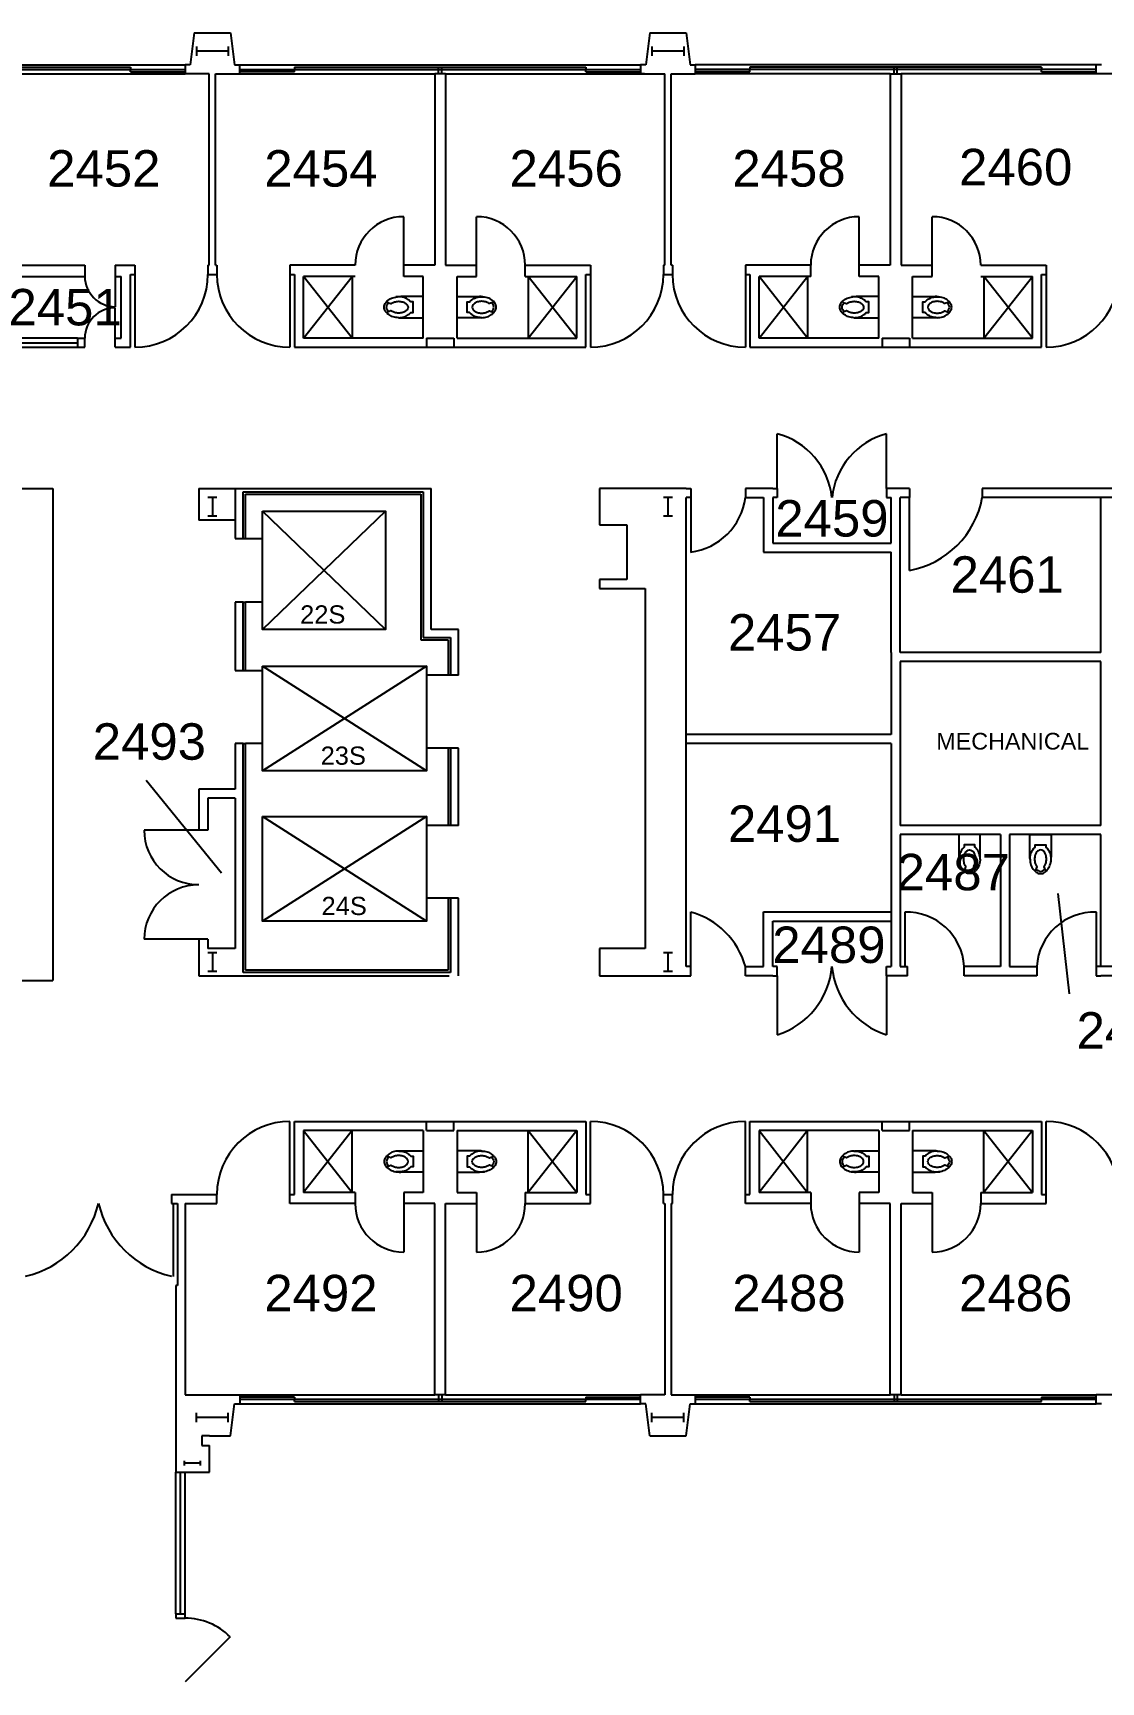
# Model space of a CAD drawing. Header units: inches. Extents: x -3198 to 3293, y 108 to 2903.
# Drawn here: x 1962 to 2666, y 1487 to 2574 of the extents above; entities that cross this region are included whole.
import ezdxf
from ezdxf.enums import TextEntityAlignment as Align

# ---------------------------------------------------------------- set-up
doc = ezdxf.new("R2010")
doc.units = ezdxf.units.IN
doc.header["$LTSCALE"] = 96
doc.header["$MEASUREMENT"] = 0
doc.layers.get('0').update_dxf_attribs({"linetype": 'CONTINUOUS'})
for name, color, linetype in [('A-ANNO-ROOM', 4, 'CONTINUOUS'), ('A-ANNO-TEXT', 4, 'CONTINUOUS'), ('A-COLS', 5, 'CONTINUOUS'), ('A-DOOR', 2, 'CONTINUOUS'), ('A-FLOR-CASE', 3, 'CONTINUOUS'), ('A-FLOR-EVTR', 1, 'CONTINUOUS'), ('A-FLOR-PFIX', 2, 'CONTINUOUS'), ('A-GLAZ', 2, 'CONTINUOUS'), ('A-GLAZ-SILL', 1, 'CONTINUOUS'), ('A-WALL-FULL', 6, 'CONTINUOUS')]:
    doc.layers.add(name, color=color, linetype=linetype)
doc.styles.add('ARIAL', font='arial.ttf')

# ---------------------------------------------------------------- blocks, each defined once
blk = doc.blocks.new('P2477016')
for p, q in [((-2.504894, -21.068753), (-2.504894, -21.068753)), ((-3.603083, -23.831759), (-3.603083, -23.831759))]:
    blk.add_line(p, q)
for points in [[(-6.93083, -16.399601, -0.022673), (-7, -14.875), (-7, 0), (-3.020761, 0), (0, 0), (3.020761, 0), (7, 0), (7, -14.875)], [(-6.937926, -16.211212, -0.074934), (-6.387938, -12.562014, -0.085426), (-4.920528, -9.670474, -0.066386), (-3.550098, -8.264603), (-3.550098, -6.711212), (3.449902, -6.711212), (3.449902, -8.264603, -0.066386), (4.820333, -9.670474, -0.085426), (6.287743, -12.562014, -0.111314), (6.709134, -17.991061)], [(3.991504, -23.722377, -0.562484), (3.158962, -23.529526), (2.424162, -21.300368, -0.238976), (2.492058, -20.853364, 0.08035), (3.421006, -18.976205, 0.074934), (3.837731, -16.211212, 0.074934), (3.421006, -13.446218, 0.085426), (2.414145, -11.462194, 0.066386), (1.597345, -10.624271, 0.330534), (-1.69754, -10.624271, 0.066386), (-2.51434, -11.462194, 0.085426), (-3.521201, -13.446218, 0.074934), (-3.937926, -16.211212, 0.074934), (-3.521201, -18.976205, 0.08035), (-2.592253, -20.853364, -0.238976), (-2.524357, -21.300368), (-3.250575, -23.503493, -0.549653), (-4.069149, -23.710095)], [(0, -25.75, 0.143932), (2.498761, -25.015482, 0.107177), (4.949747, -22.564786, 0.077997), (6.431696, -19.212481, 0.065232), (7, -14.875)], [(-4.023967, -23.748064, 0.06085), (-2.498761, -25.015482, 0.143932), (0, -25.75)], [(-2.976493, -22.67201, 0.063273), (-1.687041, -23.754089, 0.143932), (0, -24.25)], [(0, -24.25, 0.143932), (1.687041, -23.754089, 0.059203), (2.902316, -22.750942)]]:
    blk.add_lwpolyline(points, format="xyb")
for centre, radius, start, end in [((5.443363, -16.211212), 12.38129, 180, 197.141641), ((2.746106, -17.043143), 9.558648, 197.141641, 216.672481), ((1.035634, -18.316811), 7.426057, 216.672481, 226.574161)]:
    blk.add_arc(centre, radius, start, end)

msp = doc.modelspace()

# ---------------------------------------------------------------- linework, layer by layer
at = {"layer": 'A-ANNO-ROOM'}
for p, q in [((2086.5, 2020), (2037, 2081.1)), ((2637.2, 2006.6), (2644.7, 1940.5))]:
    msp.add_line(p, q, dxfattribs=at)
at = {"layer": 'A-COLS'}
for p, q in [((2070, 2564.5), (2070, 2558.5)), ((2091, 2564.5), (2091, 2558.5)), ((2370, 2564.5), (2370, 2558.5)), ((2391, 2564.5), (2391, 2558.5)), ((2091, 2561.5), (2070, 2561.5)), ((2391, 2561.5), (2370, 2561.5)), ((2083.5, 2267.5), (2077.5, 2267.5)), ((2080.5, 2267.5), (2080.5, 2255.5)), ((2383.5, 2267.5), (2377.5, 2267.5)), ((2380.5, 2267.5), (2380.5, 2255.5)), ((2077.5, 2255.5), (2083.5, 2255.5)), ((2377.5, 2255.5), (2383.5, 2255.5)), ((2083.5, 1967.5), (2077.5, 1967.5)), ((2083.5, 1967.5), (2077.5, 1967.5)), ((2080.5, 1967.5), (2080.5, 1955.5)), ((2080.5, 1967.5), (2080.5, 1955.5)), ((2383.5, 1967.5), (2377.5, 1967.5)), ((2380.5, 1967.5), (2380.5, 1955.5)), ((2077.5, 1955.5), (2083.5, 1955.5)), ((2077.5, 1955.5), (2083.5, 1955.5)), ((2377.5, 1955.5), (2383.5, 1955.5)), ((2070, 1658.5), (2070, 1664.5)), ((2091, 1658.5), (2091, 1664.5)), ((2370, 1658.5), (2370, 1664.5)), ((2391, 1658.5), (2391, 1664.5)), ((2091, 1661.5), (2070, 1661.5)), ((2391, 1661.5), (2370, 1661.5)), ((2062.1, 1629.9), (2062.1, 1632.9)), ((2072.6, 1631.4), (2062.1, 1631.4)), ((2072.6, 1629.9), (2072.6, 1632.9))]:
    msp.add_line(p, q, dxfattribs=at)
at = {"layer": 'A-DOOR'}
for p, q in [((2206.5, 2420.5), (2206.5, 2452.5)), ((2254.5, 2420.5), (2254.5, 2452.5)), ((2506.5, 2420.5), (2506.5, 2452.5)), ((2554.5, 2420.5), (2554.5, 2452.5)), ((2016.5, 2413.2), (2016.5, 2393.2)), ((2029.5, 2414.5), (2029.5, 2366.5)), ((2131.5, 2414.5), (2131.5, 2366.5)), ((2329.5, 2414.5), (2329.5, 2366.5)), ((2431.5, 2414.5), (2431.5, 2366.5)), ((2629.5, 2414.5), (2629.5, 2366.5)), ((2016.5, 2372.5), (2016.5, 2392.5)), ((2452.5, 2273.5), (2452.5, 2309.5)), ((2524.5, 2273.5), (2524.5, 2309.5)), ((2395.5, 2267.5), (2395.5, 2231.5)), ((2539.5, 2219.5), (2539.5, 2267.5)), ((2071.5, 2048.4), (2035.5, 2048.4)), ((2395.5, 1958.5), (2395.5, 1994.5)), ((2536.4, 1994.3), (2536.4, 1958.5)), ((2662.6, 1994.3), (2662.6, 1958.3)), ((2071.5, 1976.5), (2035.5, 1976.5)), ((2452.5, 1952.5), (2452.5, 1913.5)), ((2524.5, 1952.5), (2524.5, 1913.5)), ((2131.5, 1808.5), (2131.5, 1856.5)), ((2329.5, 1808.5), (2329.5, 1856.5)), ((2431.5, 1808.5), (2431.5, 1856.5)), ((2629.5, 1808.5), (2629.5, 1856.5)), ((2055, 1754.5), (2055, 1802.5)), ((2206.5, 1802.5), (2206.5, 1770.5)), ((2254.5, 1802.5), (2254.5, 1770.5)), ((2506.5, 1802.5), (2506.5, 1770.5)), ((2554.5, 1802.5), (2554.5, 1770.5)), ((2092.3, 1517), (2062.6, 1487.3))]:
    msp.add_line(p, q, dxfattribs=at)
for centre, radius, start, end in [((2206.5, 2420.5), 32, 90, 180), ((2254.5, 2420.5), 32, 0, 90), ((2506.5, 2420.5), 32, 90, 180), ((2554.5, 2420.5), 32, 0, 90), ((2016.5, 2413.2), 20, 180, 270), ((2029.5, 2414.5), 48, 270, 0), ((2131.5, 2414.5), 48, 180, 270), ((2329.5, 2414.5), 48, 270, 0), ((2431.5, 2414.5), 48, 180, 270), ((2629.5, 2414.5), 48, 270, 0), ((2016.5, 2372.5), 20, 90, 180), ((2440.3, 2262.6), 48.4, 5.7768, 75.4258), ((2536.7, 2262.6), 48.4, 104.5742, 174.2232), ((2390.2, 2272.8), 41.6, 277.2532, 352.7468), ((2529, 2278), 59.4, 280.1755, 349.8245), ((2071.5, 2048.4), 35.9, 180, 270), ((2071.5, 1976.5), 35.9, 90, 180), ((2382, 1945), 51.3, 15.2551, 74.7449), ((2537.7, 1956.5), 37.9, 3.0775, 91.9773), ((2661.3, 1956.5), 37.9, 88.0227, 176.9225), ((2436.5, 1963.2), 52.2, 287.8324, 354.848), ((2540.5, 1963.2), 52.2, 185.152, 252.1676), ((2131.5, 1808.5), 48, 90, 180), ((2329.5, 1808.5), 48, 0, 90), ((2431.5, 1808.5), 48, 90, 180), ((2629.5, 1808.5), 48, 0, 90), ((1942.7, 1817.3), 64.5, 283.2561, 346.7186), ((2068.3, 1817.3), 64.5, 193.2814, 256.7439), ((2206.5, 1802.5), 32, 180, 270), ((2254.5, 1802.5), 32, 270, 0), ((2506.5, 1802.5), 32, 180, 270), ((2554.5, 1802.5), 32, 270, 0), ((2062.6, 1487.3), 42, 45, 90.1474)]:
    msp.add_arc(centre, radius, start, end, dxfattribs=at)
at = {"layer": 'A-FLOR-CASE'}
for p, q in [((1903.5, 2273.5), (1975.5, 2273.5)), ((1975.5, 2273.5), (1975.5, 1949.4)), ((1903.5, 1949.4), (1975.5, 1949.4))]:
    msp.add_line(p, q, dxfattribs=at)
at = {"layer": 'A-FLOR-EVTR'}
for p, q in [((2194.5, 2258.5), (2113.5, 2180.5)), ((2194.5, 2180.5), (2113.5, 2258.5)), ((2221.5, 2087.5), (2113.5, 2156.5)), ((2221.5, 2156.5), (2113.5, 2087.5)), ((2221.5, 1988.5), (2113.5, 2057.5)), ((2221.5, 2057.5), (2113.5, 1988.5))]:
    msp.add_line(p, q, dxfattribs=at)
for points in [[(2113.5, 2258.5), (2194.5, 2258.5), (2194.5, 2180.5), (2113.5, 2180.5)], [(2113.5, 2156.5), (2221.5, 2156.5), (2221.5, 2087.5), (2113.5, 2087.5)], [(2113.5, 2057.5), (2221.5, 2057.5), (2221.5, 1988.5), (2113.5, 1988.5)]]:
    msp.add_lwpolyline(points, close=True, dxfattribs=at)
at = {"layer": 'A-FLOR-PFIX'}
for p, q in [((2172.5, 2372.5), (2140.5, 2413.2)), ((2140.5, 2372.5), (2172.5, 2413.2)), ((2172.5, 2413.2), (2172.5, 2372.5)), ((2288.5, 2372.5), (2320.5, 2413.2)), ((2288.5, 2413.2), (2288.5, 2372.5)), ((2320.5, 2372.5), (2288.5, 2413.2)), ((2440.5, 2372.5), (2472.5, 2413.2)), ((2472.5, 2372.5), (2440.5, 2413.2)), ((2472.5, 2413.2), (2472.5, 2372.5)), ((2620.5, 2372.5), (2588.5, 2413.2)), ((2588.5, 2372.5), (2620.5, 2413.2)), ((2588.5, 2413.2), (2588.5, 2372.5)), ((2140.5, 1850.5), (2172.5, 1809.8)), ((2172.5, 1850.5), (2140.5, 1809.8)), ((2172.5, 1809.8), (2172.5, 1850.5)), ((2288.5, 1850.5), (2320.5, 1809.8)), ((2320.5, 1850.5), (2288.5, 1809.8)), ((2288.5, 1809.8), (2288.5, 1850.5)), ((2472.5, 1850.5), (2440.5, 1809.8)), ((2440.5, 1850.5), (2472.5, 1809.8)), ((2472.5, 1809.8), (2472.5, 1850.5)), ((2620.5, 1850.5), (2588.5, 1809.8)), ((2588.5, 1850.5), (2620.5, 1809.8)), ((2588.5, 1809.8), (2588.5, 1850.5))]:
    msp.add_line(p, q, dxfattribs=at)
at = {"layer": 'A-GLAZ'}
for p, q in [((1930.5, 2551), (2026.5, 2551)), ((1930.5, 2549.5), (2026.5, 2549.5)), ((2026.5, 2551), (2026.5, 2549.5)), ((2026.5, 2549.5), (2062.5, 2549.5)), ((2026.5, 2548), (2026.5, 2549.5)), ((2026.5, 2548), (2062.5, 2548)), ((2098.5, 2549.5), (2134.5, 2549.5)), ((2134.5, 2548), (2098.5, 2548)), ((2134.5, 2551), (2230.5, 2551)), ((2134.5, 2551), (2134.5, 2549.5)), ((2134.5, 2549.5), (2230.5, 2549.5)), ((2134.5, 2548), (2134.5, 2549.5)), ((2229.5, 2546.5), (2229.5, 2551)), ((2230.5, 2551), (2326.5, 2551)), ((2230.5, 2549.5), (2326.5, 2549.5)), ((2231.5, 2546.5), (2231.5, 2551)), ((2326.5, 2551), (2326.5, 2549.5)), ((2326.5, 2549.5), (2362.5, 2549.5)), ((2326.5, 2548), (2326.5, 2549.5)), ((2326.5, 2548), (2362.5, 2548)), ((2434.5, 2549.5), (2398.5, 2549.5)), ((2434.5, 2548), (2398.5, 2548)), ((2530.5, 2551), (2434.5, 2551)), ((2434.5, 2551), (2434.5, 2549.5)), ((2530.5, 2549.5), (2434.5, 2549.5)), ((2434.5, 2548), (2434.5, 2549.5)), ((2529.5, 2546.5), (2529.5, 2551)), ((2626.5, 2551), (2530.5, 2551)), ((2626.5, 2549.5), (2530.5, 2549.5)), ((2531.5, 2546.5), (2531.5, 2551)), ((2626.5, 2551), (2626.5, 2549.5)), ((2662.5, 2549.5), (2626.5, 2549.5)), ((2626.5, 2548), (2626.5, 2549.5)), ((2626.5, 2548), (2662.5, 2548)), ((1946.6, 2369.5), (1991.6, 2369.5)), ((2134.5, 1675), (2098.5, 1675)), ((2098.5, 1673.5), (2134.5, 1673.5)), ((2134.5, 1675), (2134.5, 1673.5)), ((2134.5, 1673.5), (2230.5, 1673.5)), ((2134.5, 1672), (2134.5, 1673.5)), ((2229.5, 1676.5), (2229.5, 1672)), ((2230.5, 1673.5), (2326.5, 1673.5)), ((2231.5, 1676.5), (2231.5, 1672)), ((2326.5, 1675), (2362.5, 1675)), ((2326.5, 1675), (2326.5, 1673.5)), ((2326.5, 1673.5), (2362.5, 1673.5)), ((2326.5, 1672), (2326.5, 1673.5)), ((2434.5, 1675), (2398.5, 1675)), ((2398.5, 1673.5), (2434.5, 1673.5)), ((2434.5, 1675), (2434.5, 1673.5)), ((2434.5, 1673.5), (2530.5, 1673.5)), ((2434.5, 1672), (2434.5, 1673.5)), ((2529.5, 1676.5), (2529.5, 1672)), ((2530.5, 1673.5), (2626.5, 1673.5)), ((2531.5, 1676.5), (2531.5, 1672)), ((2626.5, 1675), (2662.5, 1675)), ((2626.5, 1675), (2626.5, 1673.5)), ((2626.5, 1673.5), (2662.5, 1673.5)), ((2626.5, 1672), (2626.5, 1673.5)), ((2134.5, 1672), (2230.5, 1672)), ((2230.5, 1672), (2326.5, 1672)), ((2434.5, 1672), (2530.5, 1672)), ((2530.5, 1672), (2626.5, 1672)), ((2059.5, 1532.3), (2059.5, 1625.5))]:
    msp.add_line(p, q, dxfattribs=at)
at = {"layer": 'A-GLAZ-SILL'}
for p, q in [((1798.5, 2552.5), (2062.5, 2552.5)), ((1934.1, 2546.5), (2062.5, 2546.5)), ((2098.5, 2552.5), (2362.5, 2552.5)), ((2098.5, 2546.5), (2226.9, 2546.5)), ((2234.1, 2546.5), (2362.5, 2546.5)), ((2662.5, 2552.5), (2398.5, 2552.5)), ((2526.9, 2546.5), (2398.5, 2546.5)), ((2662.5, 2546.5), (2534.1, 2546.5)), ((1991.6, 2372.5), (1946.6, 2372.5)), ((1946.6, 2366.5), (1991.6, 2366.5)), ((2098.5, 1676.5), (2226.9, 1676.5)), ((2234.1, 1676.5), (2362.5, 1676.5)), ((2398.5, 1676.5), (2526.9, 1676.5)), ((2534.1, 1676.5), (2662.5, 1676.5)), ((2098.5, 1670.5), (2362.5, 1670.5)), ((2398.5, 1670.5), (2662.5, 1670.5)), ((2056.5, 1532.3), (2056.5, 1625.5)), ((2062.5, 1532.3), (2062.5, 1625.5))]:
    msp.add_line(p, q, dxfattribs=at)
at = {"layer": 'A-WALL-FULL'}
for p, q in [((2068.5, 2573.5), (2065.9, 2552.5)), ((2068.5, 2573.5), (2092.5, 2573.5)), ((2092.5, 2573.5), (2095.1, 2552.5)), ((2368.5, 2573.5), (2365.9, 2552.5)), ((2368.5, 2573.5), (2392.5, 2573.5)), ((2392.5, 2573.5), (2395.1, 2552.5)), ((2065.9, 2552.5), (2062.5, 2552.5)), ((2062.5, 2552.5), (2062.5, 2546.5)), ((2078.4, 2546.5), (2062.5, 2546.5)), ((2078.4, 2420.5), (2078.4, 2546.5)), ((2082.6, 2420.5), (2082.6, 2546.5)), ((2082.6, 2546.5), (2098.5, 2546.5)), ((2095.1, 2552.5), (2098.5, 2552.5)), ((2098.5, 2546.5), (2098.5, 2552.5)), ((2234.1, 2546.5), (2226.9, 2546.5)), ((2226.9, 2546.5), (2226.9, 2420.5)), ((2234.1, 2546.5), (2234.1, 2420.5)), ((2365.9, 2552.5), (2362.5, 2552.5)), ((2362.5, 2552.5), (2362.5, 2546.5)), ((2365.1, 2546.5), (2362.5, 2546.5)), ((2362.5, 2546.5), (2378.4, 2546.5)), ((2378.4, 2420.5), (2378.4, 2546.5)), ((2382.6, 2420.5), (2382.6, 2546.5)), ((2382.6, 2546.5), (2398.5, 2546.5)), ((2395.1, 2552.5), (2398.5, 2552.5)), ((2395.9, 2546.5), (2398.5, 2546.5)), ((2395.9, 2546.5), (2398.5, 2546.5)), ((2398.5, 2552.5), (2398.5, 2546.5)), ((2526.9, 2546.5), (2534.1, 2546.5)), ((2526.9, 2546.5), (2526.9, 2420.5)), ((2534.1, 2546.5), (2534.1, 2420.5)), ((2665.9, 2552.5), (2662.5, 2552.5)), ((2662.5, 2546.5), (2662.5, 2552.5)), ((2678.4, 2546.5), (2662.5, 2546.5)), ((1934.1, 2420.5), (1996.5, 2420.5)), ((1941.6, 2413.2), (1996.5, 2413.2)), ((1996.5, 2420.5), (1996.5, 2413.2)), ((2016.5, 2420.5), (2016.5, 2413.2)), ((2016.5, 2420.5), (2029.5, 2420.5)), ((2016.5, 2413.2), (2020.5, 2413.2)), ((2020.5, 2372.5), (2020.5, 2413.2)), ((2026.5, 2366.5), (2026.5, 2414.5)), ((2026.5, 2414.5), (2029.5, 2414.5)), ((2029.5, 2420.5), (2029.5, 2414.5)), ((2077.5, 2420.5), (2078.4, 2420.5)), ((2077.5, 2420.5), (2077.5, 2414.5)), ((2077.5, 2414.5), (2083.5, 2414.5)), ((2082.6, 2420.5), (2083.5, 2420.5)), ((2083.5, 2420.5), (2083.5, 2414.5)), ((2131.5, 2420.5), (2131.5, 2414.5)), ((2174.5, 2420.5), (2131.5, 2420.5)), ((2131.5, 2414.5), (2134.5, 2414.5)), ((2134.5, 2414.5), (2134.5, 2366.5)), ((2174.5, 2413.2), (2140.5, 2413.2)), ((2140.5, 2372.5), (2140.5, 2413.2)), ((2226.9, 2420.5), (2206.5, 2420.5)), ((2206.5, 2413.2), (2206.5, 2420.5)), ((2219.4, 2413.2), (2206.5, 2413.2)), ((2219.4, 2372.5), (2219.4, 2413.2)), ((2234.1, 2420.5), (2254.5, 2420.5)), ((2241.6, 2372.5), (2241.6, 2413.2)), ((2241.6, 2413.2), (2254.5, 2413.2)), ((2254.5, 2413.2), (2254.5, 2420.5)), ((2286.5, 2420.5), (2329.5, 2420.5)), ((2286.5, 2413.2), (2286.5, 2420.5)), ((2286.5, 2413.2), (2320.5, 2413.2)), ((2320.5, 2372.5), (2320.5, 2413.2)), ((2326.5, 2366.5), (2326.5, 2414.5)), ((2326.5, 2414.5), (2329.5, 2414.5)), ((2329.5, 2420.5), (2329.5, 2414.5)), ((2378.4, 2420.5), (2377.5, 2420.5)), ((2377.5, 2420.5), (2377.5, 2414.5)), ((2377.5, 2414.5), (2383.5, 2414.5)), ((2383.5, 2420.5), (2382.6, 2420.5)), ((2383.5, 2420.5), (2383.5, 2414.5)), ((2431.5, 2420.5), (2431.5, 2414.5)), ((2474.5, 2420.5), (2431.5, 2420.5)), ((2431.5, 2414.5), (2434.5, 2414.5)), ((2434.5, 2414.5), (2434.5, 2366.5)), ((2474.5, 2413.2), (2440.5, 2413.2)), ((2440.5, 2372.5), (2440.5, 2413.2)), ((2474.5, 2413.2), (2474.5, 2420.5)), ((2526.9, 2420.5), (2506.5, 2420.5)), ((2506.5, 2413.2), (2506.5, 2420.5)), ((2519.4, 2413.2), (2506.5, 2413.2)), ((2519.4, 2372.5), (2519.4, 2413.2)), ((2534.1, 2420.5), (2554.5, 2420.5)), ((2541.6, 2413.2), (2554.5, 2413.2)), ((2541.6, 2372.5), (2541.6, 2413.2)), ((2554.5, 2413.2), (2554.5, 2420.5)), ((2586.5, 2420.5), (2629.5, 2420.5)), ((2586.5, 2413.2), (2620.5, 2413.2)), ((2620.5, 2372.5), (2620.5, 2413.2)), ((2626.5, 2366.5), (2626.5, 2414.5)), ((2626.5, 2414.5), (2629.5, 2414.5)), ((2629.5, 2420.5), (2629.5, 2414.5)), ((1991.6, 2372.5), (1991.6, 2366.5)), ((1991.6, 2372.5), (1996.5, 2372.5)), ((1996.5, 2366.5), (1996.5, 2372.5)), ((2016.5, 2366.5), (2016.5, 2372.5)), ((2016.5, 2372.5), (2020.5, 2372.5)), ((2219.4, 2372.5), (2140.5, 2372.5)), ((2221.5, 2372.5), (2221.5, 2366.5)), ((2221.5, 2372.5), (2239.5, 2372.5)), ((2239.5, 2372.5), (2239.5, 2366.5)), ((2241.6, 2372.5), (2320.5, 2372.5)), ((2519.4, 2372.5), (2440.5, 2372.5)), ((2521.5, 2372.5), (2521.5, 2366.5)), ((2521.5, 2372.5), (2539.5, 2372.5)), ((2539.5, 2372.5), (2539.5, 2366.5)), ((2541.6, 2372.5), (2620.5, 2372.5)), ((1991.6, 2366.5), (1996.5, 2366.5)), ((2016.5, 2366.5), (2026.5, 2366.5)), ((2134.5, 2366.5), (2326.5, 2366.5)), ((2434.5, 2366.5), (2626.5, 2366.5)), ((2071.5, 2273.5), (2071.5, 2252.5)), ((2071.5, 2273.5), (2095.5, 2273.5)), ((2095.5, 2273.5), (2224.5, 2273.5)), ((2095.5, 2273.5), (2095.5, 2267.5)), ((2100.8, 2271.2), (2219.2, 2271.2)), ((2100.8, 2240.5), (2100.8, 2271.2)), ((2219.2, 2271.2), (2219.2, 2175.2)), ((2224.5, 2180.5), (2224.5, 2273.5)), ((2335.5, 2273.5), (2335.5, 2249.5)), ((2380.5, 2273.5), (2335.5, 2273.5)), ((2392.5, 2273.5), (2380.5, 2273.5)), ((2392.5, 2273.5), (2395.5, 2273.5)), ((2395.5, 2273.5), (2395.5, 2267.5)), ((2449.5, 2273.5), (2431.5, 2273.5)), ((2431.5, 2273.5), (2431.5, 2267.5)), ((2449.5, 2273.5), (2452.5, 2273.5)), ((2452.5, 2273.5), (2452.5, 2267.5)), ((2527.5, 2273.5), (2524.5, 2273.5)), ((2524.5, 2273.5), (2524.5, 2267.5)), ((2539.5, 2273.5), (2527.5, 2273.5)), ((2539.5, 2273.5), (2539.5, 2267.5)), ((2695.5, 2273.5), (2587.5, 2273.5)), ((2587.5, 2273.5), (2587.5, 2267.6)), ((2095.5, 2267.5), (2095.5, 2252.5)), ((2102.2, 2269.7), (2217.8, 2269.7)), ((2102.2, 2240.5), (2102.2, 2269.7)), ((2217.8, 2269.7), (2217.8, 2173.8)), ((2395.5, 2267.5), (2392.5, 2267.5)), ((2392.5, 1958.5), (2392.5, 2267.5)), ((2431.5, 2267.5), (2443.5, 2267.5)), ((2443.5, 2267.5), (2443.5, 2231.5)), ((2452.5, 2267.5), (2449.5, 2267.5)), ((2449.5, 2267.5), (2449.5, 2237.5)), ((2524.5, 2267.5), (2527.5, 2267.5)), ((2527.5, 2237.5), (2527.5, 2267.5)), ((2539.5, 2267.5), (2533.5, 2267.5)), ((2533.5, 2165.5), (2533.5, 2267.5)), ((2695.5, 2267.5), (2587.5, 2267.5)), ((2665.5, 2165.5), (2665.5, 2267.5)), ((2095.5, 2252.5), (2071.5, 2252.5)), ((2095.5, 2252.5), (2095.5, 2240.5)), ((2335.5, 2249.5), (2353.5, 2249.5)), ((2353.5, 2249.5), (2353.5, 2213.5)), ((2095.5, 2240.5), (2113.5, 2240.5)), ((2443.5, 2231.5), (2527.5, 2231.5)), ((2449.5, 2237.5), (2527.5, 2237.5)), ((2527.5, 2165.5), (2527.5, 2231.5)), ((2335.5, 2213.5), (2335.5, 2207.5)), ((2353.5, 2213.5), (2335.5, 2213.5)), ((2335.5, 2207.5), (2365.5, 2207.5)), ((2365.5, 2207.5), (2365.5, 1970.5)), ((2100.8, 2198.5), (2095.5, 2198.5)), ((2095.5, 2198.5), (2095.5, 2153.5)), ((2100.8, 2198.5), (2102.2, 2198.5)), ((2100.8, 2153.5), (2100.8, 2198.5)), ((2102.2, 2153.5), (2102.2, 2198.5)), ((2113.5, 2198.5), (2102.2, 2198.5)), ((2217.8, 2173.8), (2235.8, 2173.8)), ((2219.2, 2175.2), (2237.2, 2175.2)), ((2242.5, 2180.5), (2224.5, 2180.5)), ((2235.8, 2173.8), (2235.8, 2150.5)), ((2237.2, 2175.2), (2237.2, 2150.5)), ((2242.5, 2150.5), (2242.5, 2180.5)), ((2527.5, 2165.5), (2527.5, 2159.5)), ((2665.5, 2165.5), (2533.5, 2165.5)), ((2095.5, 2153.5), (2100.8, 2153.5)), ((2100.8, 2153.5), (2102.2, 2153.5)), ((2102.2, 2153.5), (2113.5, 2153.5)), ((2527.5, 2159.5), (2527.5, 2111.5)), ((2665.5, 2159.5), (2533.5, 2159.5)), ((2533.5, 2159.5), (2533.5, 2051.5)), ((2665.5, 2051.5), (2665.5, 2159.5)), ((2242.5, 2150.5), (2221.5, 2150.5)), ((2527.5, 2111.5), (2392.5, 2111.5)), ((2100.8, 2105.5), (2095.5, 2105.5)), ((2095.5, 2105.5), (2095.5, 2075.5)), ((2100.8, 2105.5), (2102.2, 2105.5)), ((2100.8, 1954.7), (2100.8, 2105.5)), ((2102.2, 1956.2), (2102.2, 2105.5)), ((2113.5, 2105.5), (2102.2, 2105.5)), ((2235.8, 2102.5), (2221.5, 2102.5)), ((2237.2, 2102.5), (2235.8, 2102.5)), ((2235.8, 2102.5), (2235.8, 2051.5)), ((2237.2, 2102.5), (2237.2, 2051.5)), ((2242.5, 2102.5), (2237.2, 2102.5)), ((2242.5, 2051.5), (2242.5, 2102.5)), ((2527.5, 2105.5), (2392.5, 2105.5)), ((2527.5, 2105.5), (2527.5, 2045.5)), ((2665.5, 2051.5), (2665.5, 2087.5)), ((2071.5, 2075.5), (2071.5, 2048.5)), ((2095.5, 2075.5), (2071.5, 2075.5)), ((2077.5, 2069.5), (2077.5, 2048.5)), ((2095.5, 2069.5), (2077.5, 2069.5)), ((2095.5, 2069.5), (2095.5, 1970.5)), ((2077.5, 2048.5), (2071.5, 2048.5)), ((2235.8, 2051.5), (2221.5, 2051.5)), ((2237.2, 2051.5), (2235.8, 2051.5)), ((2242.5, 2051.5), (2237.2, 2051.5)), ((2527.5, 2045.5), (2527.5, 1958.5)), ((2599.5, 2051.5), (2533.5, 2051.5)), ((2599.5, 2045.5), (2533.5, 2045.5)), ((2533.5, 2045.5), (2533.5, 1958.5)), ((2605.5, 2051.5), (2599.5, 2051.5)), ((2599.5, 2045.5), (2599.5, 1958.5)), ((2665.5, 2051.5), (2605.5, 2051.5)), ((2665.5, 2045.5), (2605.5, 2045.5)), ((2605.5, 2045.5), (2605.5, 1958.5)), ((2665.5, 1958.5), (2665.5, 2045.5)), ((2235.8, 2003.5), (2221.5, 2003.5)), ((2237.2, 2003.5), (2235.8, 2003.5)), ((2235.8, 2003.5), (2235.8, 1956.2)), ((2237.2, 2003.5), (2237.2, 1954.7)), ((2242.5, 2003.5), (2237.2, 2003.5)), ((2242.5, 1952.5), (2242.5, 2003.5)), ((2443.5, 1994.5), (2527.5, 1994.5)), ((2443.5, 1958.5), (2443.5, 1994.5)), ((2449.5, 1958.5), (2449.5, 1988.5)), ((2449.5, 1988.5), (2527.5, 1988.5)), ((2527.5, 1988.5), (2527.5, 1958.5)), ((2077.5, 1976.5), (2071.5, 1976.5)), ((2071.5, 1976.5), (2071.5, 1952.5)), ((2077.5, 1976.5), (2077.5, 1970.5)), ((2095.5, 1970.5), (2077.5, 1970.5)), ((2335.5, 1970.5), (2335.5, 1952.5)), ((2365.5, 1970.5), (2335.5, 1970.5)), ((2235.8, 1956.2), (2102.2, 1956.2)), ((2395.5, 1958.5), (2392.5, 1958.5)), ((2395.5, 1952.5), (2395.5, 1958.5)), ((2431.5, 1958.5), (2443.5, 1958.5)), ((2431.5, 1952.5), (2431.5, 1958.5)), ((2452.5, 1958.5), (2449.5, 1958.5)), ((2452.5, 1952.5), (2452.5, 1958.5)), ((2524.5, 1958.5), (2527.5, 1958.5)), ((2524.5, 1952.5), (2524.5, 1958.5)), ((2533.5, 1958.5), (2538.2, 1958.5)), ((2538.2, 1952.5), (2538.2, 1958.5)), ((2575.5, 1952.5), (2575.5, 1958.5)), ((2599.5, 1958.5), (2575.5, 1958.5)), ((2605.5, 1958.5), (2623.5, 1958.5)), ((2623.5, 1958.5), (2623.5, 1952.5)), ((2665.5, 1958.5), (2662.5, 1958.5)), ((2662.5, 1958.5), (2662.5, 1952.5)), ((2695.5, 1958.5), (2665.5, 1958.5)), ((2071.5, 1952.5), (2236.5, 1952.5)), ((2237.2, 1954.7), (2100.8, 1954.7)), ((2335.5, 1952.5), (2392.5, 1952.5)), ((2392.5, 1952.5), (2395.5, 1952.5)), ((2449.5, 1952.5), (2431.5, 1952.5)), ((2449.5, 1952.5), (2452.5, 1952.5)), ((2527.5, 1952.5), (2524.5, 1952.5)), ((2538.2, 1952.5), (2527.5, 1952.5)), ((2623.5, 1952.5), (2575.5, 1952.5)), ((2662.5, 1952.5), (2665.5, 1952.5)), ((2695.5, 1952.5), (2665.5, 1952.5)), ((2134.5, 1856.5), (2326.5, 1856.5)), ((2134.5, 1808.5), (2134.5, 1856.5)), ((2219.4, 1850.5), (2140.5, 1850.5)), ((2140.5, 1850.5), (2140.5, 1809.8)), ((2219.4, 1850.5), (2219.4, 1809.8)), ((2221.5, 1850.5), (2221.5, 1856.5)), ((2221.5, 1850.5), (2239.5, 1850.5)), ((2239.5, 1850.5), (2239.5, 1856.5)), ((2241.6, 1850.5), (2241.6, 1809.8)), ((2241.6, 1850.5), (2320.5, 1850.5)), ((2320.5, 1850.5), (2320.5, 1809.8)), ((2326.5, 1856.5), (2326.5, 1808.5)), ((2434.5, 1856.5), (2626.5, 1856.5)), ((2434.5, 1808.5), (2434.5, 1856.5)), ((2519.4, 1850.5), (2440.5, 1850.5)), ((2440.5, 1850.5), (2440.5, 1809.8)), ((2519.4, 1850.5), (2519.4, 1809.8)), ((2521.5, 1850.5), (2521.5, 1856.5)), ((2521.5, 1850.5), (2539.5, 1850.5)), ((2539.5, 1850.5), (2539.5, 1856.5)), ((2541.6, 1850.5), (2620.5, 1850.5)), ((2541.6, 1850.5), (2541.6, 1809.8)), ((2620.5, 1850.5), (2620.5, 1809.8)), ((2626.5, 1856.5), (2626.5, 1808.5)), ((2053.5, 1808.5), (2077.5, 1808.5)), ((2053.5, 1808.5), (2053.5, 1802.5)), ((2077.5, 1808.5), (2083.5, 1808.5)), ((2083.5, 1802.5), (2083.5, 1808.5)), ((2131.5, 1802.5), (2131.5, 1808.5)), ((2131.5, 1808.5), (2134.5, 1808.5)), ((2174.5, 1809.8), (2140.5, 1809.8)), ((2174.5, 1809.8), (2174.5, 1802.5)), ((2206.5, 1809.8), (2206.5, 1802.5)), ((2219.4, 1809.8), (2206.5, 1809.8)), ((2241.6, 1809.8), (2254.5, 1809.8)), ((2254.5, 1809.8), (2254.5, 1802.5)), ((2286.5, 1809.8), (2320.5, 1809.8)), ((2286.5, 1809.8), (2286.5, 1802.5)), ((2326.5, 1808.5), (2329.5, 1808.5)), ((2329.5, 1802.5), (2329.5, 1808.5)), ((2377.5, 1808.5), (2383.5, 1808.5)), ((2377.5, 1802.5), (2377.5, 1808.5)), ((2383.5, 1802.5), (2383.5, 1808.5)), ((2431.5, 1802.5), (2431.5, 1808.5)), ((2431.5, 1808.5), (2434.5, 1808.5)), ((2474.5, 1809.8), (2440.5, 1809.8)), ((2474.5, 1809.8), (2474.5, 1802.5)), ((2519.4, 1809.8), (2506.5, 1809.8)), ((2506.5, 1809.8), (2506.5, 1802.5)), ((2541.6, 1809.8), (2554.5, 1809.8)), ((2554.5, 1809.8), (2554.5, 1802.5)), ((2586.5, 1809.8), (2620.5, 1809.8)), ((2586.5, 1809.8), (2586.5, 1802.5)), ((2626.5, 1808.5), (2629.5, 1808.5)), ((2629.5, 1802.5), (2629.5, 1808.5)), ((2053.5, 1802.5), (2056.5, 1802.5)), ((2056.5, 1802.5), (2057.6, 1802.5)), ((2057.6, 1802.5), (2057.6, 1748.5)), ((2062.5, 1802.5), (2077.5, 1802.5)), ((2062.5, 1802.5), (2062.5, 1676.5)), ((2077.5, 1802.5), (2083.5, 1802.5)), ((2174.5, 1802.5), (2131.5, 1802.5)), ((2226.9, 1802.5), (2206.5, 1802.5)), ((2226.9, 1676.5), (2226.9, 1802.5)), ((2234.1, 1676.5), (2234.1, 1802.5)), ((2234.1, 1802.5), (2254.5, 1802.5)), ((2286.5, 1802.5), (2329.5, 1802.5)), ((2377.5, 1802.5), (2378.4, 1802.5)), ((2378.4, 1802.5), (2378.4, 1676.5)), ((2382.6, 1802.5), (2382.6, 1676.5)), ((2382.6, 1802.5), (2383.5, 1802.5)), ((2474.5, 1802.5), (2431.5, 1802.5)), ((2526.9, 1802.5), (2506.5, 1802.5)), ((2526.9, 1676.5), (2526.9, 1802.5)), ((2534.1, 1676.5), (2534.1, 1802.5)), ((2534.1, 1802.5), (2554.5, 1802.5)), ((2586.5, 1802.5), (2629.5, 1802.5)), ((2056.5, 1748.5), (2056.5, 1649.5)), ((2057.6, 1748.5), (2056.5, 1748.5)), ((2062.5, 1676.5), (2095.9, 1676.5)), ((2095.9, 1676.5), (2098.5, 1676.5)), ((2098.5, 1676.5), (2098.5, 1670.5)), ((2234.1, 1676.5), (2226.9, 1676.5)), ((2378.4, 1676.5), (2362.5, 1676.5)), ((2362.5, 1670.5), (2362.5, 1676.5)), ((2382.6, 1676.5), (2395.9, 1676.5)), ((2395.9, 1676.5), (2398.5, 1676.5)), ((2398.5, 1676.5), (2398.5, 1670.5)), ((2534.1, 1676.5), (2526.9, 1676.5)), ((2677.5, 1676.5), (2662.5, 1676.5)), ((2662.5, 1670.5), (2662.5, 1676.5)), ((2092.5, 1649.5), (2095.1, 1670.5)), ((2095.1, 1670.5), (2098.5, 1670.5)), ((2365.9, 1670.5), (2362.5, 1670.5)), ((2368.5, 1649.5), (2365.9, 1670.5)), ((2392.5, 1649.5), (2395.1, 1670.5)), ((2395.1, 1670.5), (2398.5, 1670.5)), ((2665.9, 1670.5), (2662.5, 1670.5)), ((2056.5, 1649.5), (2056.5, 1625.5)), ((2078.5, 1649.5), (2073.6, 1649.5)), ((2073.6, 1649.5), (2073.6, 1643)), ((2073.6, 1643), (2078.5, 1643)), ((2078.5, 1649.5), (2092.5, 1649.5)), ((2078.5, 1625.5), (2078.5, 1643)), ((2368.5, 1649.5), (2392.5, 1649.5)), ((2056.5, 1625.5), (2078.5, 1625.5)), ((2056.5, 1532.3), (2062.5, 1532.3)), ((2056.5, 1532.3), (2056.5, 1529.3)), ((2062.5, 1529.3), (2062.5, 1532.3)), ((2056.5, 1529.3), (2062.5, 1529.3))]:
    msp.add_line(p, q, dxfattribs=at)

# ---------------------------------------------------------------- block references
at = {"layer": 'A-FLOR-PFIX', "xscale": -1}
for p, rotation in [((2219.4, 2392.9), 270), ((2519.4, 2392.9), 270), ((2241.6, 1830.1), 90), ((2541.6, 1830.1), 90)]:
    msp.add_blockref('P2477016', p, dxfattribs=dict(at, rotation=rotation))
at = {"layer": 'A-FLOR-PFIX'}
for p, rotation in [((2241.6, 2392.9), 90), ((2541.6, 2392.9), 90), ((2219.4, 1830.1), 270), ((2519.4, 1830.1), 270)]:
    msp.add_blockref('P2477016', p, dxfattribs=dict(at, rotation=rotation))
at = {"layer": 'A-FLOR-PFIX', "xscale": -1}
msp.add_blockref('P2477016', (2579.1, 2045.5), dxfattribs=at)
at = {"layer": 'A-FLOR-PFIX'}
msp.add_blockref('P2477016', (2625.9, 2045.5), dxfattribs=at)

# ---------------------------------------------------------------- texts
at = {"layer": 'A-ANNO-ROOM', "style": 'ARIAL'}
for s, p in [('2452', (2009, 2472.3)), ('2454', (2152, 2472.3)), ('2456', (2313.5, 2472.3)), ('2458', (2460.2, 2472.3)), ('2460', (2609.5, 2473.2)), ('2451', (1983.5, 2380.9)), ('2459', (2488.5, 2241.8)), ('2461', (2603.9, 2204.8)), ('2457', (2457.3, 2166.7)), ('2493', (2039, 2094.8)), ('2491', (2457.3, 2040.7)), ('2487', (2568.4, 2008.8)), ('2489', (2486.5, 1960.9)), ('2485', (2686.9, 1904.5)), ('2492', (2152, 1731.5)), ('2490', (2313.5, 1731.5)), ('2488', (2460.2, 1731.5)), ('2486', (2609.5, 1731.5))]:
    msp.add_text(s, height=24, dxfattribs=at).set_placement(p, align=Align.CENTER)
at = {"layer": 'A-ANNO-TEXT', "style": 'ARIAL'}
msp.add_text('MECHANICAL', height=11, dxfattribs=at).set_placement((2557.2, 2101.5))
at = {"layer": 'A-ANNO-TEXT', "char_height": 12, "width": 38.515, "attachment_point": 5, "style": 'ARIAL'}
for s, insert in [('22S', (2153.2, 2190.4)), ('23S', (2166.7, 2097.4)), ('24S', (2167.3, 1998.4))]:
    msp.add_mtext(s, dxfattribs=dict(at, insert=insert))

doc.saveas('drawing.dxf')
